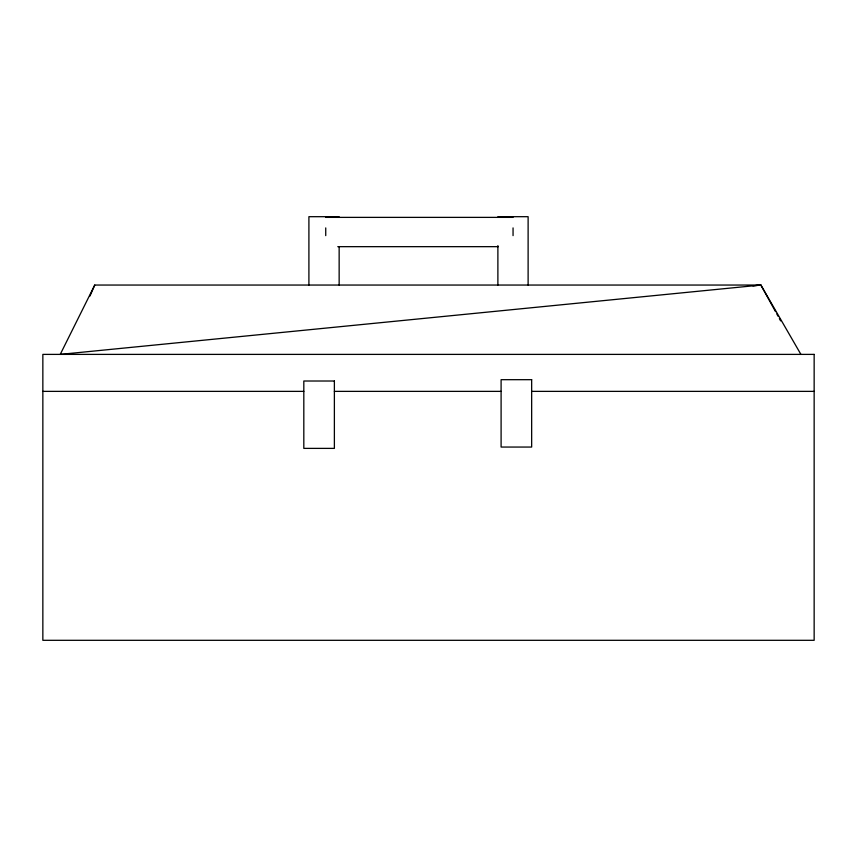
<?xml version="1.0" encoding="UTF-8"?>
<svg xmlns="http://www.w3.org/2000/svg" width="857" height="857" viewBox="0 0 857 857"><rect width="100%" height="100%" fill="white"/><g stroke="black" fill="none" stroke-linecap="round" stroke-linejoin="round"><path stroke-width="1.29" d="M90.006 295.997L94.741 285.049L760.877 285.049L800.909 354.391M94.741 285.049L60.236 354.391L760.877 285.049L775.521 311.637M752.896 285.852L760.877 285.049M339.147 216.692L308.906 216.692L308.906 285.049M497.885 216.692L528.116 216.692L528.116 285.049M337.776 246.666L498.335 246.666M42.85 391.37L303.817 391.37M334.38 391.37L501.099 391.37M531.661 391.37L814.15 391.37M776.796 313.941L778.07 316.254M779.345 318.568L780.62 320.882M513.054 217.378L325.735 217.378M513.054 227.908L513.054 235.621M497.885 245.616L497.885 285.049M339.147 246.934L339.147 285.049M325.735 227.908L325.735 235.621M814.15 354.391L42.85 354.391L42.85 640.308L814.15 640.308L814.15 354.391M531.661 379.683L501.099 379.683L501.099 447.054L531.661 447.054L531.661 379.683M334.38 381.011L303.817 381.011L303.817 448.382L334.38 448.382L334.38 381.011"/></g></svg>
